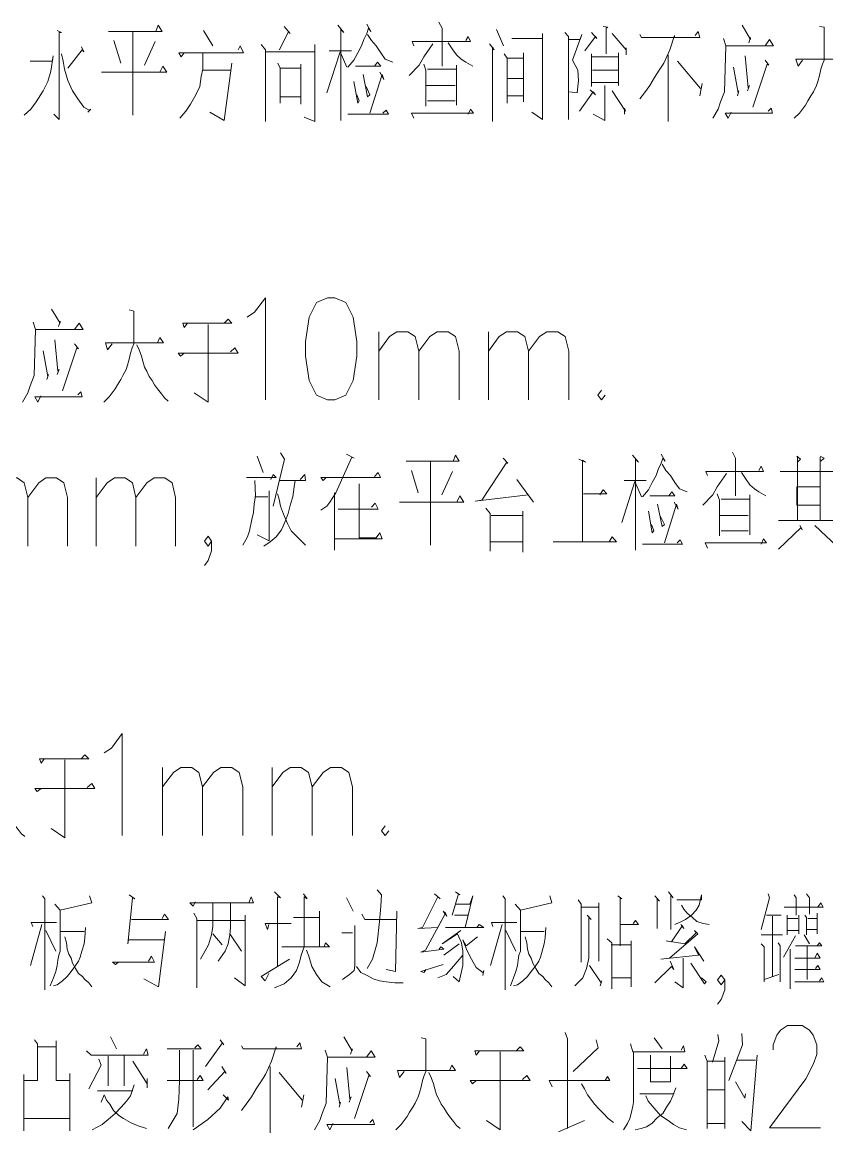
# Model space of a CAD drawing. Header units: millimetres. Extents: x 0 to 829, y 0 to 570.
# Drawn here: x 662.99 to 693.19, y 213.57 to 255.27 of the extents above; entities that cross this region are included whole.
import ezdxf

# ---------------------------------------------------------------- set-up
doc = ezdxf.new("R2010")
doc.units = ezdxf.units.MM

msp = doc.modelspace()

# ---------------------------------------------------------------- linework, layer by layer
at = {"color": 0, "lineweight": 0}
for points in [[(678.638611, 255.273528), (678.755028, 255.044222), (678.755028, 253.622528)], [(664.301722, 254.966611), (664.474583, 254.889), (664.386389, 254.889), (664.386389, 251.625806), (664.185306, 251.819833)], [(667.152167, 251.781028), (667.152167, 254.927806), (666.227889, 254.927806), (668.245778, 254.927806), (668.101139, 255.157111), (668.012944, 254.927806)], [(669.798, 254.966611), (670.143722, 254.391583)], [(672.821306, 255.118306), (673.054139, 254.850194), (672.994167, 254.927806), (672.648444, 254.236361)], [(674.839194, 255.157111), (675.0685, 254.889), (674.952083, 255.005417), (674.952083, 251.587)], [(675.932806, 255.195917), (676.077444, 254.927806), (675.98925, 255.044222), (675.932806, 254.850194), (675.816389, 254.620889), (675.731722, 254.391583), (675.587083, 254.119944), (675.442444, 253.851833), (675.213139, 253.583722)], [(675.961028, 254.811389), (676.105667, 254.582083), (676.278528, 254.391583), (676.451389, 254.119944), (676.62425, 253.890639), (676.91, 253.77775)], [(680.797611, 255.005417), (681.058667, 254.391583)], [(681.372639, 254.659694), (682.526222, 254.659694), (682.526222, 254.850194), (682.526222, 251.625806), (682.124056, 251.893917)], [(683.358778, 254.889), (683.503417, 254.737306), (683.503417, 251.625806)], [(683.503417, 254.620889), (683.937333, 254.620889), (683.993778, 254.811389), (683.648056, 253.851833), (683.849139, 253.467306), (683.877361, 253.086306), (683.820917, 252.624167), (683.531639, 252.662972)], [(684.367722, 254.889), (684.568806, 254.659694), (684.512361, 254.737306), (684.110194, 254.197556)], [(684.801639, 255.118306), (684.9745, 255.083028), (684.914528, 255.044222), (684.914528, 254.084667)], [(685.143833, 254.850194), (685.662417, 254.236361), (685.662417, 254.313972), (685.662417, 254.045861)], [(686.181, 254.811389), (686.240972, 254.6985), (688.428194, 254.6985), (688.37175, 254.927806), (688.255333, 254.772583)], [(690.012167, 255.157111), (690.329667, 254.620889), (690.329667, 254.6985), (690.269694, 254.504472)], [(692.919056, 255.118306), (693.091917, 255.083028), (693.091917, 253.851833), (693.035472, 253.700139), (692.9755, 253.506111), (692.919056, 253.276806), (692.862611, 253.0475), (692.802639, 252.892278), (692.68975, 252.662972), (692.601556, 252.50775), (692.488667, 252.31725), (692.400472, 252.162028), (692.287583, 252.010333), (692.171167, 251.855111), (691.970083, 251.664611)], [(666.4325, 254.582083), (666.690028, 253.738944)], [(667.984722, 254.543278), (667.582556, 253.661333)], [(669.078333, 254.119944), (668.965444, 253.96825), (668.87725, 254.119944), (671.297306, 254.119944), (671.180889, 254.391583), (671.096222, 254.236361)], [(671.960528, 254.430389), (672.129861, 254.236361), (672.129861, 251.548194), (672.129861, 254.15875), (673.974889, 254.15875), (673.974889, 254.430389), (673.974889, 251.548194), (673.572722, 251.703417)], [(678.409306, 254.465667), (678.063583, 253.96825), (677.890722, 253.661333), (677.516778, 253.276806)], [(677.689639, 254.391583), (677.629667, 254.543278), (679.820417, 254.543278), (679.732222, 254.737306), (679.647556, 254.582083)], [(678.984333, 254.504472), (679.157194, 254.236361), (679.301833, 254.045861), (679.474694, 253.890639), (679.647556, 253.77775), (679.905083, 253.622528)], [(680.540083, 254.465667), (680.712944, 254.236361), (680.652972, 254.352778), (680.652972, 251.548194)], [(687.479222, 254.6985), (687.479222, 254.772583), (687.306361, 254.236361), (687.073528, 253.738944), (686.900667, 253.467306), (686.727806, 253.199194), (686.554944, 252.892278), (686.353861, 252.624167), (686.181, 252.394861)], [(689.320722, 254.659694), (689.405389, 254.391583), (689.348944, 252.662972), (689.204306, 252.278444), (689.119639, 252.010333), (688.918556, 251.664611)], [(689.405389, 254.391583), (691.190444, 254.391583), (691.049333, 254.620889), (690.876472, 254.391583)], [(663.292778, 253.813028), (664.128861, 253.813028), (664.157083, 254.007056), (664.068889, 253.432028), (663.956, 253.0475), (663.783139, 252.701778), (663.522083, 252.278444), (663.321, 252.010333), (663.063472, 251.781028)], [(664.474583, 254.084667), (664.531028, 253.813028), (664.587472, 253.506111), (664.703889, 253.086306), (664.87675, 252.701778), (665.077833, 252.394861), (665.307139, 252.087944), (665.508222, 251.971528), (665.568194, 252.010333), (665.451778, 251.893917)], [(665.222472, 254.352778), (665.307139, 254.15875), (665.250694, 254.236361), (664.703889, 253.544917)], [(669.769778, 254.119944), (669.769778, 253.506111), (669.713333, 253.238), (669.656889, 252.853472), (669.51225, 252.546556), (669.311167, 252.200833), (669.138306, 251.932722), (668.905472, 251.664611)], [(674.4335, 252.624167), (674.923861, 254.15875), (675.184917, 253.583722)], [(674.521694, 254.197556), (675.357778, 254.197556)], [(681.086889, 254.084667), (681.199778, 253.929444), (681.199778, 252.239639), (681.199778, 252.50775), (681.806556, 252.50775), (681.806556, 252.278444), (681.806556, 254.119944), (681.806556, 253.929444), (681.199778, 253.929444), (681.199778, 253.160389), (681.806556, 253.160389)], [(684.367722, 254.084667), (684.367722, 252.853472), (684.367722, 253.008694), (685.376667, 253.008694), (685.376667, 252.892278), (685.376667, 254.119944), (685.376667, 253.96825), (684.367722, 253.96825)], [(687.246389, 254.045861), (687.246389, 251.548194)], [(690.125056, 254.007056), (690.241472, 252.814667), (690.297917, 252.892278), (690.21325, 252.701778)], [(692.287583, 253.851833), (692.114722, 253.622528), (692.026528, 253.890639), (694.21375, 253.890639), (694.072639, 254.084667), (693.984444, 253.890639)], [(665.970361, 253.393222), (668.418639, 253.393222), (668.274, 253.622528), (668.157583, 253.393222)], [(670.863389, 253.738944), (670.577639, 251.587), (670.030833, 251.893917)], [(672.592, 253.738944), (672.680194, 253.544917), (672.680194, 252.239639), (672.680194, 252.472472), (673.456306, 252.472472), (673.456306, 252.200833), (673.456306, 253.700139), (673.456306, 253.544917), (672.680194, 253.544917)], [(675.498889, 253.622528), (676.451389, 253.622528), (676.334972, 253.77775), (676.218556, 253.622528)], [(678.063583, 253.700139), (678.14825, 253.467306), (678.14825, 252.12675)], [(679.301833, 253.661333), (679.301833, 252.162028)], [(687.592111, 253.813028), (688.456417, 252.779389)], [(689.694667, 253.583722), (689.867528, 252.624167), (689.89575, 252.701778), (689.839306, 252.50775)], [(690.876472, 253.851833), (691.017583, 253.661333), (690.961139, 253.700139), (690.414333, 252.087944)], [(669.769778, 253.467306), (670.806944, 253.467306)], [(675.788167, 253.315611), (675.961028, 252.472472), (676.045694, 252.546556), (675.904583, 252.853472)], [(676.423167, 253.393222), (676.564278, 253.125111), (676.507833, 253.315611), (676.045694, 251.855111)], [(678.208222, 253.506111), (679.273611, 253.506111)], [(684.395944, 253.467306), (685.348444, 253.467306)], [(675.442444, 253.0475), (675.587083, 252.239639), (675.643528, 252.31725), (675.558861, 252.546556)], [(678.14825, 252.892278), (679.241861, 252.892278)], [(684.311278, 252.740583), (684.512361, 252.546556), (684.424167, 252.662972), (683.909111, 251.932722)], [(684.858083, 252.892278), (684.858083, 251.587), (684.424167, 251.819833)], [(688.512861, 252.969889), (688.428194, 252.50775)], [(678.208222, 252.31725), (679.241861, 252.31725)], [(685.143833, 252.701778), (685.634194, 251.932722), (685.605972, 252.049139), (685.605972, 251.819833)], [(675.213139, 251.819833), (676.737139, 251.819833), (676.652472, 251.971528), (676.536056, 251.855111)], [(677.689639, 251.664611), (677.601444, 251.855111), (679.933306, 251.855111), (679.820417, 252.010333), (679.732222, 251.819833)], [(689.61, 251.893917), (689.493583, 251.664611), (689.377167, 251.855111), (691.162222, 251.855111), (691.105778, 252.049139), (690.989361, 251.932722)], [(671.441944, 244.196306), (671.713583, 244.37975), (672.126333, 244.926556), (672.126333, 241.088333)], [(664.097111, 244.503222), (664.414611, 243.967), (664.414611, 244.044611), (664.358167, 243.850583)], [(667.007528, 244.467944), (667.180389, 244.429139), (667.180389, 243.197944), (667.120417, 243.04625), (667.063972, 242.852222), (667.007528, 242.622917), (666.947556, 242.393611), (666.891111, 242.238389), (666.774694, 242.009083), (666.690028, 241.857389), (666.573611, 241.663361), (666.488944, 241.511667), (666.372528, 241.356444), (666.259639, 241.20475), (666.055028, 241.010722)], [(663.409194, 244.005806), (663.493861, 243.737694), (663.437417, 242.009083), (663.292778, 241.624556), (663.204583, 241.356444), (663.0035, 241.010722)], [(663.493861, 243.737694), (665.278917, 243.737694), (665.134278, 243.967), (664.961417, 243.737694)], [(669.19475, 243.967), (669.078333, 243.815306), (669.021889, 243.967), (670.863389, 243.967), (670.722278, 244.122222), (670.577639, 243.967)], [(669.970861, 243.928194), (669.970861, 241.010722), (669.452278, 241.356444)], [(676.377306, 241.088333), (676.377306, 243.645972)], [(676.377306, 242.915722), (676.786528, 243.466056), (677.061694, 243.645972), (677.474444, 243.645972), (677.746083, 243.466056), (677.883667, 242.915722), (677.883667, 241.088333)], [(677.883667, 242.915722), (678.296417, 243.466056), (678.571583, 243.645972), (678.980806, 243.645972), (679.255972, 243.466056), (679.393556, 242.915722), (679.393556, 241.088333)], [(680.490694, 241.088333), (680.490694, 243.645972)], [(680.490694, 242.915722), (680.899917, 243.466056), (681.175083, 243.645972), (681.587833, 243.645972), (681.859472, 243.466056), (681.997056, 242.915722), (681.997056, 241.088333)], [(681.997056, 242.915722), (682.409806, 243.466056), (682.681444, 243.645972), (683.094194, 243.645972), (683.369361, 243.466056), (683.506944, 242.915722), (683.506944, 241.088333)], [(664.213528, 243.353167), (664.329944, 242.164306), (664.386389, 242.238389), (664.301722, 242.047889)], [(664.961417, 243.197944), (665.106056, 243.007444), (665.049611, 243.04625), (664.502806, 241.434056)], [(666.372528, 243.197944), (666.199667, 242.968639), (666.115, 243.23675), (668.302222, 243.23675), (668.157583, 243.430778), (668.072917, 243.23675)], [(667.293278, 243.162667), (667.381472, 242.968639), (667.466139, 242.739333), (667.526111, 242.545306), (667.582556, 242.316), (667.667222, 242.164306), (667.755417, 241.970278), (667.871833, 241.818583), (667.9565, 241.663361), (668.072917, 241.511667), (668.217556, 241.317639), (668.330444, 241.165944), (668.475083, 241.049528)], [(663.783139, 242.929833), (663.956, 241.970278), (663.984222, 242.047889), (663.92425, 241.857389)], [(669.078333, 242.852222), (668.937222, 242.739333), (668.849028, 242.852222), (671.096222, 242.852222), (670.979806, 243.04625), (670.806944, 242.891028)], [(684.738139, 241.455222), (684.604083, 241.271778), (684.738139, 241.088333), (684.875722, 241.271778)], [(663.694944, 241.240028), (663.582056, 241.010722), (663.465639, 241.20475), (665.250694, 241.20475), (665.19425, 241.39525), (665.077833, 241.278833)], [(671.812361, 238.98225), (672.041667, 238.368417)], [(672.694306, 239.098667), (672.835417, 238.865833), (672.408556, 237.101944)], [(675.16375, 239.059861), (675.4495, 238.904639), (675.364833, 238.943444), (674.768639, 237.599361), (674.539333, 237.253639), (674.426444, 237.101944), (674.200667, 236.946722)], [(678.317583, 235.641444), (678.317583, 238.788222), (677.410944, 238.788222), (679.397083, 238.788222), (679.255972, 239.021056), (679.171306, 238.788222)], [(685.902306, 239.021056), (686.131611, 238.752944), (686.018722, 238.865833), (686.018722, 235.450944)], [(686.981806, 239.059861), (687.126444, 238.788222), (687.03825, 238.904639), (686.981806, 238.714139), (686.868917, 238.481306), (686.78425, 238.252), (686.643139, 237.983889), (686.4985, 237.715778), (686.272722, 237.447667)], [(689.652333, 239.133944), (689.76875, 238.904639), (689.76875, 237.482944)], [(692.068861, 238.98225), (692.209972, 238.865833), (692.097083, 238.752944), (692.097083, 238.98225), (692.097083, 236.562194), (692.097083, 238.407222), (691.444444, 238.407222), (693.744556, 238.407222), (692.947278, 238.407222), (692.947278, 238.943444), (692.947278, 236.562194), (692.947278, 237.828667), (692.068861, 237.828667), (692.068861, 237.14075), (692.947278, 237.14075), (692.947278, 236.562194), (691.388, 236.562194), (693.801, 236.562194), (693.688111, 236.717417), (693.575222, 236.562194)], [(692.9755, 238.788222), (693.091917, 238.904639), (692.947278, 238.98225)], [(681.044556, 238.904639), (681.217417, 238.714139), (681.160972, 238.714139), (680.250806, 237.33125), (679.993278, 237.292444), (681.982944, 237.52175), (682.1805, 237.253639), (681.556083, 238.100306)], [(683.887944, 238.865833), (684.141944, 238.752944), (684.029056, 238.827028), (684.029056, 235.757861), (682.921333, 235.757861), (685.306111, 235.757861), (685.136778, 235.948361), (685.023889, 235.757861)], [(687.010028, 238.675333), (687.154667, 238.446028), (687.324, 238.252), (687.493333, 237.983889), (687.666194, 237.754583), (687.948417, 237.638167)], [(688.717472, 238.252), (688.6575, 238.407222), (690.8165, 238.407222), (690.731833, 238.597722), (690.647167, 238.446028)], [(661.719389, 237.430028), (662.125083, 237.980361), (662.396722, 238.163806), (662.802417, 238.163806), (663.070528, 237.980361), (663.208111, 237.430028), (663.208111, 235.602639)], [(663.208111, 237.430028), (663.613806, 237.980361), (663.881917, 238.163806), (664.287611, 238.163806), (664.55925, 237.980361), (664.696833, 237.430028), (664.696833, 235.602639)], [(665.776333, 235.602639), (665.776333, 238.163806)], [(665.776333, 237.430028), (666.182028, 237.980361), (666.453667, 238.163806), (666.859361, 238.163806), (667.131, 237.980361), (667.265056, 237.430028), (667.265056, 235.602639)], [(667.265056, 237.430028), (667.67075, 237.980361), (667.942389, 238.163806), (668.348083, 238.163806), (668.619722, 237.980361), (668.753778, 237.430028), (668.753778, 235.602639)], [(671.41725, 238.174389), (672.524972, 238.174389), (672.408556, 238.290806), (672.323889, 238.100306)], [(672.637861, 238.0615), (673.632694, 238.0615), (673.604472, 238.290806), (673.431611, 238.100306)], [(674.398222, 238.174389), (674.285333, 238.0615), (674.200667, 238.174389), (676.444333, 238.174389), (676.359667, 238.368417), (676.215028, 238.213194)], [(677.6085, 238.446028), (677.8625, 237.599361)], [(679.143083, 238.407222), (678.744444, 237.52175)], [(689.426556, 238.329611), (689.084361, 237.828667), (688.915028, 237.52175), (688.544611, 237.14075)], [(689.994528, 238.368417), (690.163861, 238.100306), (690.3085, 237.906278), (690.477833, 237.754583), (690.647167, 237.638167), (690.904694, 237.482944)], [(671.727694, 238.0615), (671.755917, 237.482944), (671.699472, 237.176028), (671.67125, 236.869111), (671.614806, 236.601), (671.530139, 236.177667), (671.445472, 235.948361), (671.272611, 235.641444)], [(673.234056, 238.0615), (673.205833, 237.828667), (673.149389, 237.447667), (673.064722, 237.176028), (672.976528, 236.830306), (672.863639, 236.523389), (672.722528, 236.216472), (672.524972, 235.948361), (672.295667, 235.757861), (672.069889, 235.602639)], [(674.712194, 237.599361), (674.712194, 235.450944), (674.712194, 235.87075), (676.500778, 235.87075), (676.416111, 236.103583), (676.275, 235.909556), (675.647056, 235.909556), (675.647056, 237.945083), (675.647056, 236.985528), (674.853306, 236.985528), (676.359667, 236.985528), (676.24325, 237.214833), (676.102139, 237.063139)], [(684.057278, 237.560556), (684.939222, 237.560556), (684.794583, 237.715778), (684.681694, 237.52175)], [(685.507194, 236.488111), (685.9905, 238.022694), (686.2445, 237.447667)], [(685.591861, 238.0615), (686.413833, 238.0615)], [(671.727694, 237.447667), (672.211, 237.447667)], [(672.267444, 237.676972), (672.267444, 235.796667), (671.812361, 236.025972)], [(672.581417, 237.560556), (672.637861, 237.370056), (672.694306, 237.101944), (672.807194, 236.795028), (672.948306, 236.449306), (673.092944, 236.177667), (673.318722, 235.948361), (673.632694, 235.641444)], [(677.153417, 237.253639), (679.569944, 237.253639), (679.425306, 237.482944), (679.312417, 237.253639)], [(686.558472, 237.482944), (687.493333, 237.482944), (687.380444, 237.638167), (687.267556, 237.482944)], [(689.084361, 237.560556), (689.169028, 237.33125), (689.169028, 235.987167)], [(689.229, 237.370056), (690.27675, 237.370056)], [(690.3085, 237.52175), (690.3085, 236.025972)], [(680.391917, 237.024333), (680.56125, 236.830306), (680.56125, 235.412139), (680.56125, 235.757861), (681.785389, 235.757861), (681.785389, 235.373333), (681.785389, 236.907917), (681.785389, 236.756222), (680.593, 236.756222)], [(686.4985, 236.907917), (686.643139, 236.103583), (686.699583, 236.177667), (686.614917, 236.4105)], [(686.840694, 237.176028), (687.010028, 236.332889), (687.098222, 236.4105), (686.953583, 236.717417)], [(687.465111, 237.253639), (687.60975, 236.985528), (687.549778, 237.176028), (687.098222, 235.719056)], [(689.169028, 236.756222), (690.248528, 236.756222)], [(689.229, 236.177667), (690.248528, 236.177667)], [(692.18175, 236.371694), (692.266417, 236.216472), (692.238194, 236.294083), (691.388, 235.48975)], [(692.749722, 236.371694), (693.575222, 235.602639), (693.575222, 235.757861), (693.547, 235.48975)], [(670.104917, 235.786083), (669.970861, 235.602639), (669.836806, 235.786083), (669.970861, 235.969528), (670.104917, 235.786083), (670.104917, 235.419194), (669.970861, 235.055833), (669.836806, 234.872389)], [(686.272722, 235.68025), (687.779083, 235.68025), (687.694417, 235.835472), (687.578, 235.719056)], [(688.717472, 235.525028), (688.629278, 235.719056), (690.932917, 235.719056), (690.8165, 235.87075), (690.731833, 235.68025)], [(666.065611, 227.838), (666.340778, 228.017917), (666.75, 228.56825), (666.75, 224.730028)], [(663.818417, 227.608694), (663.705528, 227.453472), (663.645556, 227.608694), (665.490583, 227.608694), (665.345944, 227.760389), (665.201306, 227.608694)], [(664.598056, 227.569889), (664.598056, 224.652417), (664.079472, 224.998139)], [(668.259889, 224.730028), (668.259889, 227.287667)], [(668.259889, 226.557417), (668.669111, 227.104222), (668.944278, 227.287667), (669.357028, 227.287667), (669.628667, 227.104222), (669.76625, 226.557417), (669.76625, 224.730028)], [(669.76625, 226.557417), (670.179, 227.104222), (670.450639, 227.287667), (670.863389, 227.287667), (671.138556, 227.104222), (671.276139, 226.557417), (671.276139, 224.730028)], [(672.373278, 224.730028), (672.373278, 227.287667)], [(672.373278, 226.557417), (672.7825, 227.104222), (673.057667, 227.287667), (673.466889, 227.287667), (673.742056, 227.104222), (673.879639, 226.557417), (673.879639, 224.730028)], [(673.879639, 226.557417), (674.292389, 227.104222), (674.564028, 227.287667), (674.976778, 227.287667), (675.251944, 227.104222), (675.389528, 226.557417), (675.389528, 224.730028)], [(661.920472, 226.800833), (662.005139, 226.610333), (662.093333, 226.381028), (662.149778, 226.187), (662.206222, 225.957694), (662.294417, 225.802472), (662.379083, 225.611972), (662.4955, 225.45675), (662.580167, 225.305056), (662.696583, 225.149833), (662.841222, 224.959333), (662.954111, 224.807639), (663.09875, 224.691222)], [(663.705528, 226.493917), (663.560889, 226.381028), (663.472694, 226.493917), (665.719889, 226.493917), (665.603472, 226.687944), (665.430611, 226.532722)], [(676.620722, 225.093389), (676.483139, 224.913472), (676.620722, 224.730028), (676.758306, 224.913472)], [(676.313806, 222.698028), (676.486667, 222.507528), (676.458444, 222.084194), (676.402, 221.509167), (676.313806, 220.701306), (676.140944, 220.087472), (675.939861, 219.74175)], [(663.761972, 222.468722), (663.846639, 222.352306), (663.846639, 218.937417)], [(665.518806, 222.468722), (665.603472, 222.200611), (664.425194, 221.9325), (664.220583, 222.161806)], [(667.014583, 222.507528), (667.215667, 222.352306), (667.131, 222.391111), (666.958139, 220.6625), (666.986361, 220.817722), (668.341028, 220.817722), (668.36925, 221.124639), (668.108194, 219.050306), (667.561389, 219.357222)], [(669.491083, 222.239417), (669.406417, 222.084194), (669.29, 222.200611), (671.678306, 222.200611), (671.593639, 222.429917), (671.505444, 222.200611)], [(672.457944, 222.620417), (672.68725, 222.391111), (672.570833, 222.429917), (672.570833, 219.819361)], [(673.551556, 222.546333), (673.696194, 222.352306), (673.579778, 222.429917), (673.579778, 220.549611), (673.463361, 220.242694), (673.406917, 219.974583), (673.2905, 219.667667), (673.089417, 219.396028), (672.831889, 219.166722), (672.457944, 219.015028)], [(675.16375, 222.391111), (675.421278, 221.893694)], [(678.472806, 222.546333), (678.677417, 222.352306), (678.589222, 222.429917), (678.014194, 221.279861), (677.841333, 221.241056), (678.589222, 221.279861), (678.8785, 221.816083), (678.790306, 221.893694), (678.934944, 221.699667), (678.8785, 221.816083), (678.127083, 220.433194), (677.954222, 220.355583), (678.818528, 220.472), (678.705639, 220.549611), (678.645667, 220.472)], [(679.252444, 222.620417), (679.425306, 222.507528), (679.365333, 222.546333), (679.136028, 221.738472), (679.252444, 222.161806), (679.79925, 222.161806), (679.912139, 222.468722), (679.626389, 221.279861), (678.8785, 221.279861), (680.317833, 221.279861), (680.144972, 221.39275), (680.056778, 221.279861)], [(681.0375, 222.468722), (681.122167, 222.352306), (681.122167, 218.937417)], [(682.794333, 222.468722), (682.879, 222.200611), (681.697194, 221.9325), (681.496111, 222.161806)], [(683.859722, 222.3135), (683.972611, 222.161806), (683.972611, 219.974583), (683.972611, 222.045389), (684.635833, 222.045389), (684.635833, 222.200611), (684.635833, 220.009861)], [(685.3555, 222.468722), (685.500139, 222.352306), (685.440167, 222.391111), (685.440167, 220.588417), (685.440167, 221.39275), (686.131611, 221.39275), (686.018722, 221.547972), (685.930528, 221.431556)], [(686.738389, 222.468722), (686.91125, 222.274694), (686.823056, 222.352306), (686.823056, 221.241056)], [(687.256972, 222.620417), (687.429833, 222.391111), (687.341639, 222.507528), (687.341639, 221.20225)], [(687.570944, 222.3135), (688.495222, 222.3135), (688.495222, 222.507528), (688.407028, 222.123), (688.290611, 221.9325), (688.11775, 221.738472), (687.888444, 221.586778), (687.743806, 221.509167), (687.486278, 221.39275)], [(690.989361, 222.546333), (691.045806, 222.391111), (690.728306, 221.20225)], [(691.966556, 222.507528), (692.051222, 222.391111), (692.051222, 221.738472)], [(692.428694, 222.546333), (692.541583, 222.391111), (692.541583, 221.777278)], [(664.425194, 221.9325), (664.425194, 220.394389), (664.365222, 220.242694), (664.337, 220.048667), (664.308778, 219.858167), (664.252333, 219.628861), (664.164139, 219.396028), (664.047722, 219.089111)], [(670.154306, 222.200611), (670.154306, 221.586778), (670.154306, 221.315139), (670.094333, 221.008222), (669.981444, 220.627222), (669.692167, 220.087472)], [(670.814, 222.200611), (670.814, 221.547972), (670.814, 221.279861), (670.785778, 221.008222), (670.729333, 220.6625), (670.612917, 220.394389), (670.355389, 220.009861)], [(673.177611, 221.660861), (674.154806, 221.660861), (674.154806, 221.893694), (674.154806, 220.549611), (672.743694, 220.549611), (674.52875, 220.549611), (674.384111, 220.701306), (674.327667, 220.549611)], [(677.061694, 221.893694), (677.00525, 219.628861), (676.659528, 219.702944)], [(681.697194, 221.9325), (681.697194, 220.394389), (681.64075, 220.242694), (681.612528, 220.048667), (681.584306, 219.858167), (681.527861, 219.628861), (681.439667, 219.396028), (681.32325, 219.089111)], [(687.743806, 222.123), (687.832, 221.967778), (687.948417, 221.816083), (688.1495, 221.660861), (688.322361, 221.509167), (688.551667, 221.431556), (688.780972, 221.39275)], [(691.592611, 222.045389), (693.060167, 222.045389), (692.9755, 222.200611), (692.859083, 222.045389)], [(663.388028, 221.315139), (663.328056, 221.470361), (664.280556, 221.470361)], [(667.102778, 221.586778), (668.482139, 221.586778), (668.341028, 221.777278), (668.252833, 221.622056)], [(669.434639, 221.816083), (669.547528, 221.622056), (669.547528, 219.015028), (669.547528, 221.547972), (671.364333, 221.547972), (671.364333, 221.738472), (671.364333, 219.089111), (670.958639, 219.396028)], [(675.738778, 221.777278), (675.855194, 221.586778), (677.033472, 221.586778)], [(679.224222, 221.738472), (679.711056, 221.738472)], [(680.663556, 221.315139), (680.603583, 221.470361), (681.556083, 221.470361)], [(684.205444, 221.738472), (684.346556, 221.586778), (684.261889, 221.660861), (684.261889, 220.126278), (684.173694, 219.74175), (684.032583, 219.396028), (683.743306, 219.089111)], [(690.929389, 221.738472), (691.476194, 221.738472)], [(691.158694, 221.699667), (691.158694, 219.434833)], [(691.709028, 221.738472), (691.709028, 221.008222)], [(691.709028, 221.622056), (692.111194, 221.622056)], [(692.139417, 221.738472), (692.139417, 221.047028)], [(692.368722, 221.738472), (692.428694, 221.660861), (692.428694, 221.008222)], [(692.485139, 221.622056), (692.830861, 221.622056)], [(692.830861, 221.816083), (692.830861, 221.047028)], [(663.73375, 221.39275), (663.299833, 219.858167)], [(663.878389, 221.163444), (664.252333, 220.394389)], [(665.374167, 221.279861), (665.345944, 220.895333), (665.317722, 220.6625), (665.229528, 220.394389), (665.173083, 220.165083), (665.113111, 220.009861), (664.972, 219.819361), (664.827361, 219.628861), (664.682722, 219.434833), (664.509861, 219.283139), (664.308778, 219.127917), (664.164139, 219.089111)], [(664.425194, 221.124639), (665.317722, 221.124639)], [(670.154306, 221.047028), (670.500028, 220.627222)], [(670.785778, 221.047028), (671.219694, 220.394389)], [(672.256861, 221.39275), (672.196889, 221.20225), (672.112222, 221.431556), (673.089417, 221.431556)], [(674.990889, 221.085833), (675.393056, 221.085833)], [(675.48125, 221.353944), (675.48125, 219.858167), (675.4495, 219.667667), (675.276639, 219.512444), (675.019111, 219.321944)], [(679.453528, 221.163444), (678.762083, 220.6625), (679.337111, 221.047028), (679.48175, 220.701306), (679.538194, 220.394389), (679.538194, 219.858167), (679.397083, 219.244333), (679.16425, 219.434833)], [(681.009278, 221.39275), (680.575361, 219.858167)], [(681.150389, 221.163444), (681.527861, 220.394389)], [(682.649694, 221.279861), (682.621472, 220.895333), (682.589722, 220.6625), (682.505056, 220.394389), (682.448611, 220.165083), (682.388639, 220.009861), (682.247528, 219.819361), (682.102889, 219.628861), (681.95825, 219.434833), (681.785389, 219.283139), (681.584306, 219.127917), (681.439667, 219.089111)], [(681.697194, 221.124639), (682.589722, 221.124639)], [(687.715583, 221.39275), (687.832, 221.241056), (687.775556, 221.353944), (687.369861, 220.740111), (687.168778, 220.778917), (687.860222, 220.6625), (688.290611, 221.085833), (688.234167, 221.163444), (688.350583, 221.047028), (687.285194, 220.126278), (686.967694, 220.087472), (688.378806, 220.242694), (688.234167, 220.549611), (688.579889, 220.009861)], [(691.709028, 221.163444), (692.139417, 221.163444)], [(692.456917, 221.20225), (692.830861, 221.20225)], [(664.598056, 220.934139), (664.6545, 220.701306), (664.682722, 220.472), (664.739167, 220.2815), (664.827361, 220.126278), (664.883806, 219.935778), (665.000222, 219.74175), (665.113111, 219.55125), (665.25775, 219.434833), (665.345944, 219.321944), (665.490583, 219.205528), (665.603472, 219.050306)], [(679.397083, 220.6625), (678.818528, 220.242694)], [(680.085, 220.934139), (679.654611, 220.588417), (679.538194, 220.817722), (679.682833, 220.433194), (679.855694, 220.087472), (680.028556, 219.780556), (680.289611, 219.590056), (680.317833, 219.667667), (680.289611, 219.473639)], [(681.870056, 220.934139), (681.930028, 220.701306), (681.95825, 220.472), (682.014694, 220.2815), (682.102889, 220.126278), (682.159333, 219.935778), (682.27575, 219.74175), (682.388639, 219.55125), (682.533278, 219.434833), (682.621472, 219.321944), (682.762583, 219.205528), (682.879, 219.050306)], [(684.953333, 220.856528), (685.126194, 220.701306), (685.126194, 218.976222), (685.126194, 219.396028), (685.845861, 219.396028), (685.845861, 219.050306), (685.845861, 220.778917), (685.845861, 220.627222), (685.097972, 220.627222)], [(690.728306, 221.008222), (691.536167, 221.008222)], [(690.728306, 220.6625), (690.844722, 220.549611), (690.844722, 219.244333)], [(691.363306, 220.701306), (691.447972, 220.588417), (691.447972, 219.244333)], [(692.023, 220.969417), (691.564389, 220.165083)], [(692.023, 220.588417), (693.003722, 220.588417), (692.915528, 220.701306), (692.830861, 220.588417)], [(692.3405, 221.008222), (692.541583, 220.6625)], [(666.612417, 219.974583), (666.496, 219.896972), (666.383111, 219.974583), (667.963556, 219.974583), (667.850667, 220.203889), (667.73425, 220.009861)], [(673.664444, 220.433194), (673.752639, 220.203889), (673.869056, 219.819361), (674.041917, 219.512444), (674.243, 219.244333), (674.556972, 219.050306)], [(679.538194, 220.242694), (679.107806, 219.74175), (678.906722, 219.512444), (678.589222, 219.396028)], [(691.821917, 220.472), (691.821917, 218.976222)], [(691.994778, 220.126278), (692.94375, 220.126278), (692.830861, 220.316778), (692.742667, 220.126278)], [(692.456917, 220.588417), (692.456917, 219.321944)], [(672.256861, 219.55125), (672.112222, 219.283139), (671.967583, 219.434833), (673.032972, 220.087472)], [(675.537694, 219.819361), (675.710556, 219.590056), (675.939861, 219.473639), (676.169167, 219.357222), (676.402, 219.283139), (676.659528, 219.244333), (676.977028, 219.205528), (677.294528, 219.205528)], [(678.158833, 219.702944), (678.070639, 219.590056), (677.954222, 219.628861), (678.790306, 219.896972)], [(684.290111, 219.858167), (684.7205, 219.205528), (684.75225, 219.283139), (684.692278, 219.089111)], [(687.313417, 220.009861), (687.458056, 219.702944), (687.369861, 219.819361), (686.738389, 219.205528)], [(687.803778, 220.126278), (687.803778, 219.015028), (687.486278, 219.244333)], [(688.089528, 219.935778), (688.608111, 219.166722), (688.668083, 219.244333), (688.495222, 219.396028)], [(691.994778, 219.702944), (692.94375, 219.702944), (692.859083, 219.858167), (692.774417, 219.74175)], [(689.373639, 219.311361), (689.236056, 219.127917), (689.098472, 219.311361), (689.236056, 219.494806), (689.373639, 219.311361), (689.373639, 218.944472), (689.236056, 218.581111), (689.098472, 218.397667)], [(690.844722, 219.321944), (691.391528, 219.512444)], [(691.994778, 219.244333), (693.088389, 219.244333), (693.003722, 219.396028), (692.915528, 219.283139)], [(683.379944, 217.332278), (683.468139, 217.102972), (683.468139, 213.726889)], [(690.001583, 217.297), (690.033333, 216.873667), (689.51475, 215.529583)], [(691.176333, 216.690222), (691.176333, 216.870139), (691.313917, 217.237028), (691.4515, 217.420472), (691.723139, 217.603917), (692.273472, 217.603917), (692.548639, 217.420472), (692.686222, 217.237028), (692.820278, 216.870139), (692.820278, 216.506778), (692.686222, 216.139889), (692.411056, 215.593083), (691.03875, 213.762167), (692.957861, 213.762167)], [(663.455056, 217.064167), (663.571472, 216.912472), (663.571472, 215.529583), (663.052889, 215.529583), (663.052889, 215.758889), (663.052889, 213.649278), (663.052889, 214.107889), (664.7815, 214.107889), (664.7815, 213.649278), (664.7815, 215.797694), (664.7815, 215.529583), (664.262917, 215.529583), (664.262917, 217.025361), (664.262917, 216.796056), (663.571472, 216.796056)], [(666.3055, 217.180583), (666.538333, 216.718444)], [(668.436278, 216.718444), (669.706278, 216.718444), (669.589861, 216.873667), (669.473444, 216.75725)], [(670.425944, 217.064167), (670.567056, 216.873667), (670.510611, 216.951278), (669.875611, 216.065806)], [(671.230278, 216.834861), (671.286722, 216.718444), (673.477472, 216.718444), (673.4175, 216.951278), (673.304611, 216.796056)], [(675.061444, 217.180583), (675.375417, 216.644361), (675.375417, 216.718444), (675.318972, 216.527944)], [(677.968333, 217.141778), (678.141194, 217.102972), (678.141194, 215.875306), (678.081222, 215.720083), (678.024778, 215.529583), (677.968333, 215.300278), (677.911889, 215.067444), (677.851917, 214.91575), (677.739028, 214.686444), (677.650833, 214.531222), (677.534417, 214.340722), (677.44975, 214.1855), (677.333333, 214.033806), (677.220444, 213.878583), (677.019361, 213.688083)], [(684.533528, 217.064167), (684.618194, 216.75725), (683.669222, 215.875306)], [(685.828222, 216.912472), (685.912889, 216.605556), (687.870806, 216.605556), (687.814361, 216.834861), (687.729694, 216.679639)], [(686.72075, 217.141778), (687.010028, 216.718444)], [(689.109056, 217.258194), (689.140806, 217.025361), (688.907972, 216.221028)], [(665.412972, 216.644361), (665.585833, 216.489139), (667.716611, 216.489139), (667.660167, 216.718444), (667.54375, 216.527944)], [(666.220833, 216.450333), (666.220833, 215.339083)], [(666.824083, 216.489139), (666.824083, 215.339083)], [(668.898417, 216.679639), (668.898417, 215.529583), (668.870194, 214.838139), (668.81375, 214.301917), (668.468028, 213.726889)], [(669.417, 213.800972), (669.417, 216.679639)], [(672.524972, 216.718444), (672.524972, 216.796056), (672.352111, 216.259833), (672.122806, 215.758889), (671.949944, 215.490778), (671.777083, 215.222667), (671.604222, 214.91575), (671.403139, 214.647639), (671.230278, 214.414806)], [(674.37, 216.679639), (674.454667, 216.411528), (674.398222, 214.686444), (674.253583, 214.301917), (674.168917, 214.033806), (673.964306, 213.688083)], [(674.454667, 216.411528), (676.239722, 216.411528), (676.095083, 216.644361), (675.922222, 216.411528)], [(680.155556, 216.644361), (680.039139, 216.489139), (679.982694, 216.644361), (681.824194, 216.644361), (681.683083, 216.796056), (681.538444, 216.644361)], [(680.931667, 216.605556), (680.931667, 213.688083), (680.416611, 214.033806)], [(685.944639, 216.605556), (685.944639, 214.721722), (685.912889, 214.570028), (685.856444, 214.301917), (685.8, 214.107889), (685.711806, 213.917389), (685.567167, 213.688083)], [(686.576111, 216.489139), (686.576111, 215.490778), (687.324, 215.490778), (687.324, 216.450333)], [(688.622222, 216.489139), (688.706889, 216.259833), (688.706889, 213.726889)], [(690.580139, 216.489139), (690.347306, 213.649278), (690.001583, 213.995)], [(665.875111, 216.337444), (665.963306, 216.104611), (665.501167, 215.222667)], [(667.141583, 216.259833), (667.688389, 215.413167)], [(670.482389, 216.065806), (670.65525, 215.797694), (670.598806, 215.875306), (669.963806, 215.183861)], [(672.295667, 216.065806), (672.295667, 213.571667)], [(675.174333, 216.027), (675.29075, 214.838139), (675.347194, 214.91575), (675.262528, 214.721722)], [(677.333333, 215.875306), (677.160472, 215.646), (677.075806, 215.914111), (679.263028, 215.914111), (679.118389, 216.104611), (679.033722, 215.914111)], [(686.08575, 215.991722), (687.959, 215.991722), (687.842583, 216.143417), (687.729694, 215.991722)], [(688.735111, 216.259833), (689.341889, 216.259833)], [(689.370111, 216.411528), (689.370111, 213.726889)], [(689.828722, 216.298639), (690.520167, 216.298639)], [(667.688389, 215.607194), (667.688389, 215.261472)], [(668.436278, 215.529583), (669.790944, 215.529583), (669.674528, 215.720083), (669.561639, 215.568389)], [(672.641389, 215.8365), (673.505694, 214.799333)], [(674.743944, 215.607194), (674.916806, 214.647639), (674.945028, 214.721722), (674.888583, 214.531222)], [(675.922222, 215.875306), (676.066861, 215.684806), (676.010417, 215.720083), (675.463611, 214.107889)], [(678.254083, 215.8365), (678.342278, 215.646), (678.426944, 215.413167), (678.486917, 215.222667), (678.543361, 214.993361), (678.631556, 214.838139), (678.716222, 214.647639), (678.832639, 214.492417), (678.917306, 214.340722), (679.033722, 214.1855), (679.178361, 213.995), (679.29125, 213.839778), (679.435889, 213.726889)], [(680.039139, 215.529583), (679.898028, 215.413167), (679.809833, 215.529583), (682.057028, 215.529583), (681.940611, 215.720083), (681.76775, 215.568389)], [(682.889583, 215.300278), (682.776694, 215.529583), (685.052111, 215.529583), (684.963917, 215.684806), (684.87925, 215.529583)], [(667.198028, 215.374361), (667.056917, 214.954556), (666.912278, 214.760528), (666.711194, 214.531222), (666.478361, 214.301917), (666.220833, 214.069083), (665.991528, 213.878583), (665.617583, 213.688083)], [(683.986722, 215.413167), (684.099611, 215.222667), (684.216028, 214.993361), (684.332444, 214.838139), (684.473556, 214.647639), (684.646417, 214.453611), (684.819278, 214.301917), (684.992139, 214.107889), (685.193222, 213.956194)], [(687.525083, 215.261472), (687.412194, 214.954556), (687.324, 214.760528), (687.182889, 214.531222), (687.03825, 214.301917), (686.837167, 214.146694), (686.632556, 213.917389), (686.431472, 213.800972), (686.230389, 213.726889), (686.001083, 213.688083)], [(688.706889, 215.183861), (689.341889, 215.183861)], [(689.772278, 215.490778), (690.118, 214.876944), (690.146222, 215.032167)], [(665.818667, 215.145056), (667.141583, 215.145056)], [(666.076194, 214.993361), (665.963306, 214.721722)], [(666.076194, 214.993361), (666.164389, 214.799333), (666.277278, 214.647639), (666.421917, 214.414806), (666.623, 214.224306), (666.795861, 214.107889), (667.056917, 213.956194), (667.314444, 213.839778), (667.660167, 213.726889)], [(670.538833, 214.993361), (670.739917, 214.799333), (670.711694, 214.91575), (670.425944, 214.492417), (669.963806, 214.069083), (669.417, 213.688083)], [(673.562139, 214.993361), (673.477472, 214.531222)], [(686.173944, 215.032167), (687.468639, 215.032167)], [(686.40325, 214.954556), (686.491444, 214.760528), (686.72075, 214.492417), (686.950056, 214.224306), (687.239333, 214.033806), (687.440417, 213.878583), (687.669722, 213.762167), (687.930778, 213.688083)], [(674.65575, 213.917389), (674.542861, 213.688083), (674.426444, 213.878583), (676.2115, 213.878583), (676.155056, 214.069083), (676.038639, 213.956194)], [(683.122417, 213.610472), (684.099611, 214.033806)], [(688.735111, 213.917389), (689.341889, 213.917389)]]:
    msp.add_lwpolyline(points, dxfattribs=at)
msp.add_lwpolyline([(674.458194, 244.926556), (674.045444, 244.743111), (673.770278, 244.196306), (673.632694, 243.282611), (673.632694, 242.732278), (673.770278, 241.818583), (674.045444, 241.271778), (674.458194, 241.088333), (674.729833, 241.088333), (675.142583, 241.271778), (675.41775, 241.818583), (675.555333, 242.732278), (675.555333, 243.282611), (675.41775, 244.196306), (675.142583, 244.743111), (674.729833, 244.926556)], close=True, dxfattribs=at)

doc.saveas('drawing.dxf')
